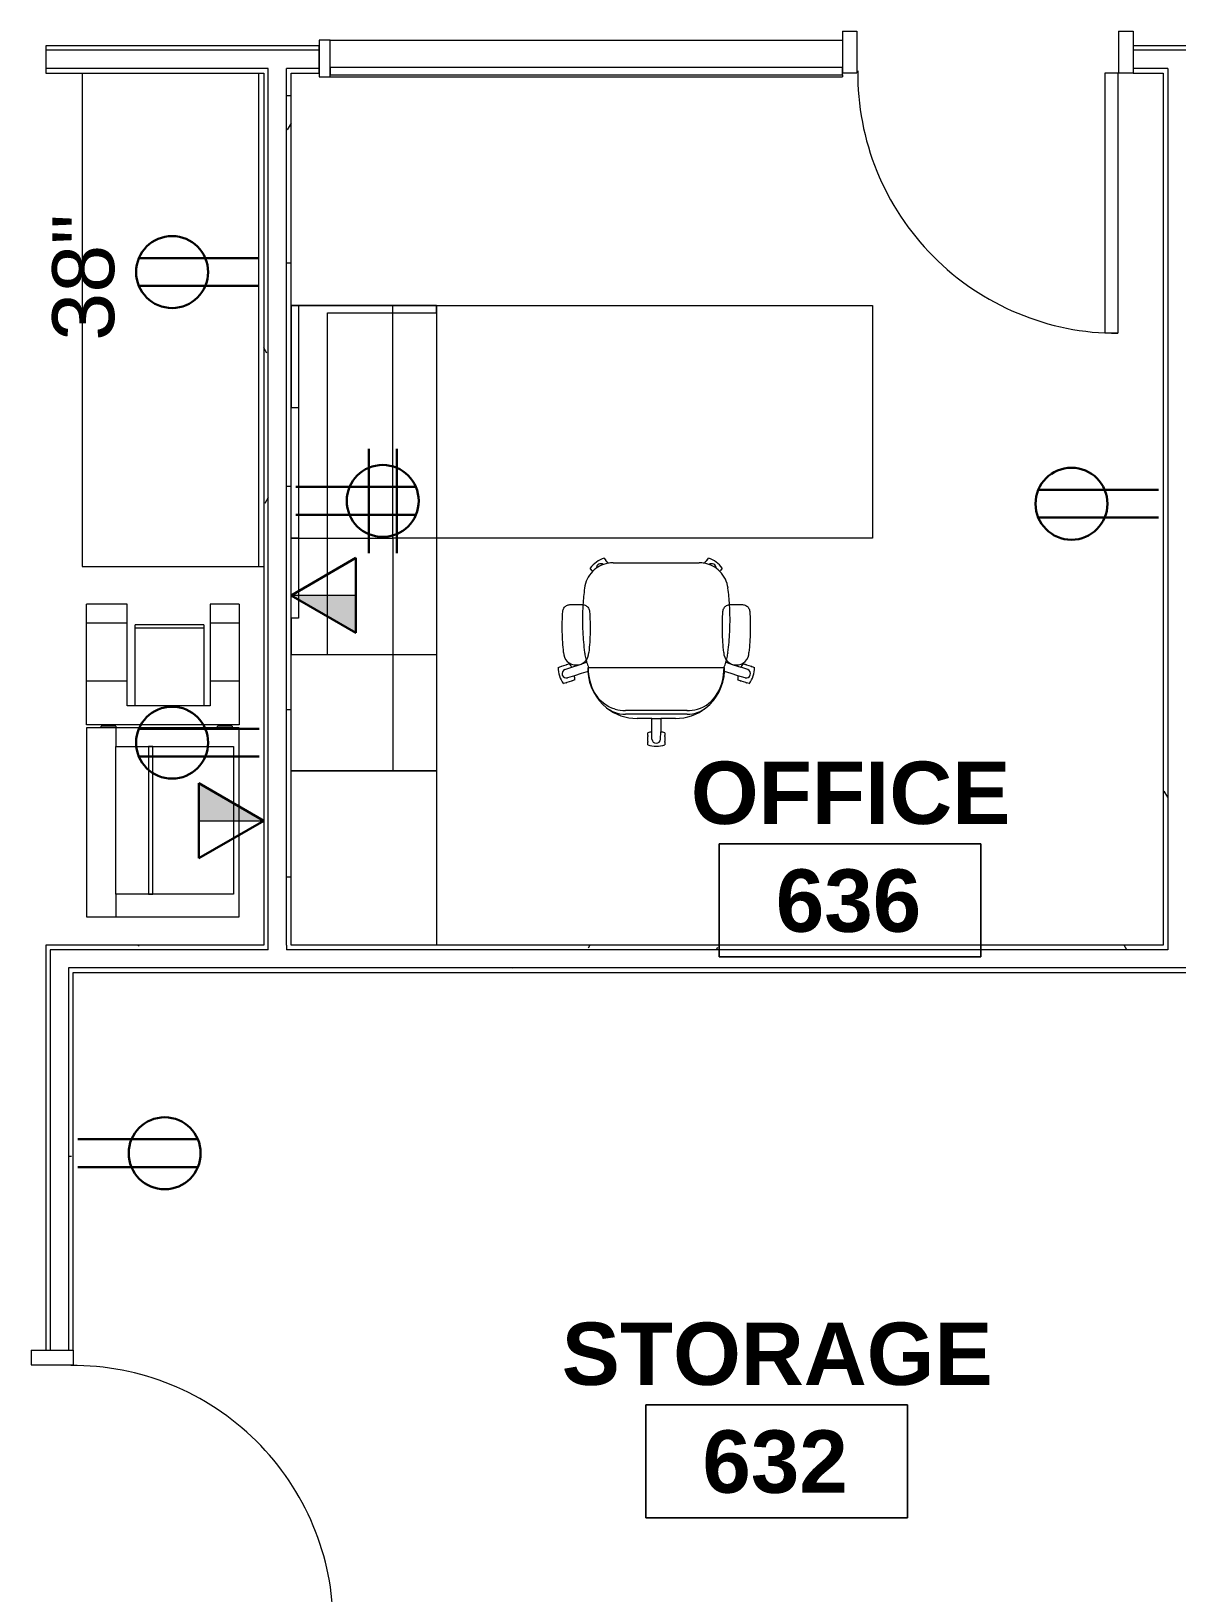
# Model space of a CAD drawing. Header units: inches. Extents: x -1180 to 2011, y -268 to 2143.
# Drawn here: x -587.9 to -430.3, y 1598.8 to 1813.7 of the extents above; entities that cross this region are included whole.
import ezdxf

# ---------------------------------------------------------------- set-up
doc = ezdxf.new("R2010")
doc.units = ezdxf.units.IN
doc.header["$MEASUREMENT"] = 0
for name, color, linetype, lineweight in [('A-ANNO-NOTE', 131, 'Continuous', 13), ('A-AREA-IDEN', 2, 'Continuous', 9), ('A-DOOR', 31, 'Continuous', 13), ('A-DOOR-FRAM', 31, 'Continuous', 20), ('A-GLAZ-CURT', 52, 'Continuous', 9), ('A-GLAZ-CWMG', 51, 'Continuous', 13), ('A-WALL', 113, 'Continuous', 13), ('A-WALL-PATT', 111, 'Continuous', 13), ('I-FURN', 30, 'Continuous', 9), ('I-WALL', 2, 'Continuous', 13), ('Q-CASE', 31, 'Continuous', 13), ('Q-SPCQ', 91, 'Continuous', 9)]:
    doc.layers.add(name, color=color, linetype=linetype, lineweight=lineweight)
doc.styles.add('Swis721 Lt BT', font='swissl.ttf', dxfattribs={"height": 8.514638})
doc.styles.add('Swis721 Lt BT_B', font='', dxfattribs={"height": 8.583975})
doc.styles.get('Swis721 Lt BT_B').set_extended_font_data('Swis721 Lt BT', bold=True)
pattern_1 = [(0, (0, 0), (30.72, 7.68), [1.267, -21.773, 1.267, -21.773, -122.88]), (0, (0, 0), (30.72, 7.68), [-46.08, 1.267, -44.813, 1.267, -21.773, -53.76]), (0, (0, 0), (30.72, 7.68), [-115.2, 1.267, -14.093, 1.267, -37.133]), (120, (11.52, 3.84), (-22.011075, 22.7643), [1.267, -21.773, 1.267, -21.773, -122.88]), (120, (11.52, 3.84), (-22.011075, 22.7643), [-46.08, 1.267, -44.813, 1.267, -21.773, -53.76]), (120, (11.52, 3.84), (-22.011075, 22.7643), [-115.2, 1.267, -14.093, 1.267, -37.133]), (240, (15.36, 19.2), (-8.708925, -30.4443), [1.267, -21.773, 1.267, -21.773, -122.88]), (240, (15.36, 19.2), (-8.708925, -30.4443), [-46.08, 1.267, -44.813, 1.267, -21.773, -53.76]), (240, (15.36, 19.2), (-8.708925, -30.4443), [-115.2, 1.267, -14.093, 1.267, -37.133])]

# ---------------------------------------------------------------- blocks, each defined once
blk = doc.blocks.new('Single Flush - OTJ_SOLIDFLUSH_ALUM-5011040-6TH FLOOR POWER _ SIGNAL')
at = {"layer": 'A-DOOR', "lineweight": 20}
for p, q in [((16.15625, -1.875), (17.90625, -1.875)), ((16.15625, -37.6875), (16.15625, -1.875)), ((17.90625, -1.875), (17.90625, -37.6875)), ((17.90625, -37.6875), (16.15625, -37.6875))]:
    blk.add_line(p, q, dxfattribs=at)
at = {"layer": 'A-DOOR', "lineweight": 9}
blk.add_arc((17.90625, -1.875), 35.8125, 179.5, 270, dxfattribs=at)
at = {"layer": 'A-DOOR-FRAM'}
for p, q in [((-20, 3.875), (-20, -1.875)), ((-20, 3.875), (-18, 3.875)), ((-18, 3.875), (-18, -1.875)), ((18.000004, 3.875), (18.000004, -1.875)), ((18.000004, 3.875), (20.000004, 3.875)), ((20.000004, 3.875), (20.000004, -1.875)), ((-20, -1.875), (-18, -1.875)), ((18.000004, -1.875), (20.000004, -1.875))]:
    blk.add_line(p, q, dxfattribs=at)
blk = doc.blocks.new('A-Copier-Floor - A-Copier-Floor-4036613-6TH FLOOR POWER _ SIGNAL')
at = {"layer": 'Q-SPCQ'}
for p, q in [((-30.09, 11.47), (-27.49, 11.47)), ((-30.09, 11.47), (-30.09, 7.47)), ((-27.49, 11.47), (-19.49, 11.47)), ((-27.49, 11.47), (-27.49, 7.47)), ((-19.49, 11.47), (-13.49, 11.47)), ((-19.49, 11.47), (-19.49, 7.47)), ((-13.49, 11.47), (-13.49, -9.53)), ((12.91, 11.47), (-13.09, 11.47)), ((-13.09, 11.47), (-13.09, -5.51)), ((12.91, -5.51), (12.91, 11.47)), ((-13.29, 10.49), (-13.29, 8.47)), ((-13.29, 10.49), (-13.1, 10.49)), ((-10.52, -5.51), (-10.52, 10.67)), ((-10.52, 10.67), (9.82, 10.67)), ((9.82, 10.67), (9.82, -5.51)), ((-30.09, 7.47), (-27.49, 7.47)), ((-27.49, 7.47), (-19.49, 7.47)), ((-27.26, 6.6), (-26.84, 6.6)), ((-27.26, 6.6), (-27.26, -2.84)), ((-26.84, 6.6), (-16.13, 6.6)), ((-26.84, -2.84), (-26.84, 6.6)), ((-19.49, 7.47), (-16.13, 7.47)), ((-16.13, 7.47), (-16.13, -3.97)), ((-13.1, 8.47), (-13.29, 8.47)), ((9.82, -0.4), (-10.52, -0.4)), ((-10.52, -0.4), (-10.52, -1.03)), ((-10.52, -1.03), (9.82, -1.03)), ((9.82, -1.03), (9.82, -0.4)), ((-27.49, -3.97), (-30.09, -3.97)), ((-30.09, -3.97), (-30.09, -9.53)), ((-19.49, -3.97), (-27.49, -3.97)), ((-27.49, -3.97), (-27.49, -9.53)), ((-26.84, -2.84), (-27.26, -2.84)), ((-16.13, -2.84), (-26.84, -2.84)), ((-16.13, -3.97), (-19.49, -3.97)), ((-19.49, -3.97), (-19.49, -9.53)), ((-13.29, -5.51), (-13.29, -7.53)), ((-13.29, -5.51), (-13.1, -5.51)), ((-13.09, -5.51), (-10.52, -5.51)), ((-13.09, -5.51), (-13.09, -9.53)), ((9.82, -5.51), (-10.52, -5.51)), ((9.82, -5.51), (12.91, -5.51)), ((12.91, -9.53), (12.91, -5.51)), ((-13.1, -7.53), (-13.29, -7.53)), ((-27.49, -9.53), (-30.09, -9.53)), ((-19.49, -9.53), (-27.49, -9.53)), ((-13.49, -9.53), (-19.49, -9.53)), ((-13.09, -9.53), (12.91, -9.53))]:
    blk.add_line(p, q, dxfattribs=at)
blk = doc.blocks.new('Single Flush - OTJ_SOLIDFLUSH_ALUM-5015488-6TH FLOOR POWER _ SIGNAL')
at = {"layer": 'A-DOOR', "lineweight": 20}
for p, q in [((16.15625, 37.6875), (16.15625, 1.875)), ((17.90625, 37.6875), (16.15625, 37.6875)), ((17.90625, 1.875), (17.90625, 37.6875)), ((16.15625, 1.875), (17.90625, 1.875))]:
    blk.add_line(p, q, dxfattribs=at)
at = {"layer": 'A-DOOR', "lineweight": 9}
blk.add_arc((17.90625, 1.875), 35.8125, 90, 180.5, dxfattribs=at)
at = {"layer": 'A-DOOR-FRAM'}
for p, q in [((-20, -3.875), (-20, 1.875)), ((-20, 1.875), (-18, 1.875)), ((-18, -3.875), (-18, 1.875)), ((18.000004, -3.875), (18.000004, 1.875)), ((18.000004, 1.875), (20.000004, 1.875)), ((20.000004, -3.875), (20.000004, 1.875)), ((-20, -3.875), (-18, -3.875)), ((18.000004, -3.875), (20.000004, -3.875))]:
    blk.add_line(p, q, dxfattribs=at)
blk = doc.blocks.new('C-Counter Top - ADJ HEIGHT-5765755-6TH FLOOR POWER _ SIGNAL')
at = {"layer": 'Q-CASE', "lineweight": 9}
for p, q in [((20.61, -0.75), (20.61, 0)), ((-47.26, -0.75), (20.61, -0.75)), ((20.61, -25), (20.61, -0.75)), ((-47.26, -25), (20.61, -25))]:
    blk.add_line(p, q, dxfattribs=at)
blk = doc.blocks.new('Table-Teknion-Credenza_Top_for_Freestanding_Storage - CJCT20064-V28-6TH FLOOR POWER _ SIGNAL')
at = {"layer": 'I-FURN'}
for p, q in [((-32, 10), (32, 10)), ((-32, -9), (-32, 10)), ((32, 10), (32, 4)), ((32, 4), (32, -10)), ((-32, -10), (-32, -9)), ((32, -10), (-32, -10))]:
    blk.add_line(p, q, dxfattribs=at)
blk = doc.blocks.new('Storage-Teknion-Wall_Panel_Open_Shelves - CJWO3HF1432-V29-6TH FLOOR POWER _ SIGNAL')
at = {"layer": 'I-FURN'}
for p, q in [((-16, 13), (16, 13)), ((-16, -1), (-16, 13)), ((16, 13), (16, -1)), ((16, -1), (-16, -1))]:
    blk.add_line(p, q, dxfattribs=at)
blk = doc.blocks.new('Storage-Teknion-Wall_Panel_Under_Wall_Mount_Storage_Tackable - CJWUT2HF32-V30-6TH FLOOR POWER _ SIGNAL')
at = {"layer": 'I-FURN'}
for p, q in [((-16, 1), (16, 1)), ((-16, 0), (-16, 1)), ((16, 0), (-16, 0)), ((16, 1), (16, 0))]:
    blk.add_line(p, q, dxfattribs=at)
blk = doc.blocks.new('Support-Teknion-Power_Trunk_with_End_Gable - CJPTG292048-V31-6TH FLOOR POWER _ SIGNAL')
at = {"layer": 'I-FURN'}
for p, q in [((-19, 5), (-24, 5)), ((-24, 5), (-24, 0)), ((-19, 4), (-19, 5)), ((24, 5), (10, 5)), ((10, 5), (10, 4)), ((24, 4), (24, 5)), ((10, 4), (-19, 4)), ((24, -9), (24, 4)), ((-24, 0), (-8, 0)), ((-8, 0), (23, 0)), ((23, 0), (23, -9)), ((23, -9), (23, -15)), ((24, -15), (24, -9)), ((23, -15), (24, -15))]:
    blk.add_line(p, q, dxfattribs=at)
blk = doc.blocks.new('Table-Teknion-Run_Off_Fixed_Journal_Leg - CJRF3266-5502741-6TH FLOOR POWER _ SIGNAL')
at = {"layer": 'I-FURN'}
for p, q in [((-33, 16), (33, 16)), ((-33, -16), (-33, 16)), ((33, 16), (33, -16)), ((33, -16), (-33, -16))]:
    blk.add_line(p, q, dxfattribs=at)
blk = doc.blocks.new('Storage-Teknion-Tower_Pedestal_Coat_and_Open_Shelves - CJTPF692024-5502742-6TH FLOOR POWER _ SIGNAL')
at = {"layer": 'I-FURN'}
for p, q in [((-12, 0), (12, 0)), ((-12, -20), (-12, 0)), ((12, 0), (12, -20)), ((12, -20), (-12, -20))]:
    blk.add_line(p, q, dxfattribs=at)
blk = doc.blocks.new('Chair-Teknion-Projek - No Headrest_  Fixed T-Arms-V39-6TH FLOOR POWER _ SIGNAL')
at = {"layer": 'I-FURN'}
for p, q in [((-7.17, 11.87), (-6.95, 11.57)), ((-6.88, 11.48), (-6.65, 11.17)), ((-5.91, 11.24), (5.91, 11.24)), ((6.65, 11.17), (6.88, 11.48)), ((6.95, 11.57), (7.17, 11.87)), ((-8.86, 10.18), (-9.08, 10.49)), ((-8.76, 10.04), (-8.79, 10.09)), ((8.79, 10.09), (8.76, 10.04)), ((9.08, 10.49), (8.86, 10.18)), ((-11.87, 5.48), (-11.02, 5.48)), ((-11.02, 5.48), (-10.17, 5.48)), ((10.17, 5.48), (11.02, 5.48)), ((11.02, 5.48), (11.87, 5.48)), ((-13.51, -3.15), (-13.15, -3.03)), ((-13.04, -2.99), (-12.4, -2.79)), ((-12.59, -3.46), (-11.62, -3.13)), ((-12.29, -2.75), (-11.93, -2.64)), ((-9.39, -3.16), (9.39, -3.16)), ((12.59, -3.46), (11.62, -3.13)), ((11.93, -2.64), (12.29, -2.75)), ((12.4, -2.79), (13.04, -2.99)), ((13.15, -3.03), (13.51, -3.15)), ((-12.42, -5.28), (-12.78, -5.39)), ((-11.67, -5.03), (-12.31, -5.24)), ((-11.24, -4.3), (-12.21, -4.6)), ((-11.2, -4.88), (-11.56, -5)), ((11.56, -5), (11.2, -4.88)), ((12.22, -4.6), (11.24, -4.3)), ((12.31, -5.24), (11.67, -5.03)), ((12.78, -5.39), (12.42, -5.28)), ((4.23, -9.07), (-4.23, -9.07)), ((4.23, -9.61), (-4.23, -9.61)), ((-0.63, -10.17), (-2.65, -10.17)), ((-0.61, -12.02), (-0.63, -10.17)), ((-0.63, -10.17), (0.64, -10.17)), ((0.64, -10.17), (0.61, -12.02)), ((2.65, -10.17), (0.64, -10.17)), ((-1.18, -12.54), (-1.18, -12.17)), ((-1.18, -13.33), (-1.18, -12.66)), ((-0.6, -13.04), (-0.61, -12.02)), ((0.6, -13.04), (0.61, -12.02)), ((1.18, -12.17), (1.18, -12.54)), ((1.18, -12.66), (1.18, -13.33)), ((-1.18, -13.82), (-1.18, -13.45)), ((1.18, -13.45), (1.18, -13.82))]:
    blk.add_line(p, q, dxfattribs=at)
at = {"layer": 'I-FURN', "flags": 128}
for points in [[(-11.62, -3.13), (-10.6, -2.79), (-9.58, -2.44)], [(-9.39, -3.72), (-10.32, -4.01), (-11.24, -4.3)], [(11.24, -4.3), (10.32, -4.01), (9.39, -3.72)], [(9.58, -2.44), (10.6, -2.79), (11.62, -3.13)]]:
    blk.add_lwpolyline(points, dxfattribs=at)
at = {"layer": 'I-FURN'}
for centre, radius, start, end in [((-6.1, 8.39), 3.64, 107.0766, 144.9234), ((-5.91, 7.24), 4, 100.7159, 135.4062), ((-7.64, 10.51), 0.6, 53.6044, 182.0177), ((-7, 11.54), 0.062, 320.5051, 36), ((-6.93, 11.44), 0.062, 36, 111.4949), ((-5.91, 7.24), 4, 90, 100.7159), ((5.91, 7.24), 4, 79.2841, 90), ((5.91, 7.24), 4, 44.5938, 79.2841), ((6.93, 11.44), 0.062, 68.5051, 144), ((7, 11.54), 0.062, 144, 219.4949), ((6.1, 8.39), 3.64, 35.0766, 72.9234), ((7.64, 10.51), 0.6, 357.9823, 126.3956), ((-5.91, 7.24), 4, 135.4062, 172.7165), ((-8.81, 10.22), 0.062, 216, 291.4949), ((-8.74, 10.12), 0.062, 140.5051, 216), ((5.91, 7.24), 4, 7.2835, 44.5938), ((8.81, 10.22), 0.062, 248.5051, 324), ((8.74, 10.12), 0.062, 324, 39.4949), ((24.63, 3.33), 34.78, 172.7165, 176.4781), ((-24.63, 3.33), 34.78, 3.5219, 7.2835), ((24.63, 3.33), 34.78, 176.4781, 182.5921), ((-24.63, 3.33), 34.78, 357.4079, 3.5219), ((24.25, 3.32), 34.4, 182.6596, 187.3663), ((-24.25, 3.32), 34.4, 352.6337, 357.3404), ((-11.07, -1.13), 1.68, 178.9486, 271.7629), ((-10.97, -1.13), 1.68, 268.2371, 1.0513), ((-1.73, -0.04), 8.21, 187.3674, 192.178), ((-1.73, -0.04), 8.21, 192.178, 194.9992), ((10.97, -1.13), 1.68, 178.9487, 271.7629), ((1.73, -0.04), 8.21, 345.0008, 347.822), ((1.73, -0.04), 8.21, 347.822, 352.6326), ((11.07, -1.13), 1.68, 268.2371, 1.0514), ((-9.87, -3.21), 3.64, 179.0766, 216.9234), ((-13.13, -3.09), 0.062, 32.5051, 108), ((-13.02, -3.05), 0.062, 108, 183.4949), ((-12.36, -4.01), 0.6, 112.6052, 284.2997), ((-12.38, -2.85), 0.062, 32.5051, 108), ((-12.27, -2.81), 0.062, 108, 183.4949), ((-14.86, -4.83), 3.65, 27.6577, 36.875), ((-1.73, -0.04), 8.21, 194.9992, 196.9886), ((-5.24, -1.24), 4.5, 195.45, 205.2697), ((-3.3, -3.44), 6.1, 177.3817, 182.6183), ((-2.64, -3.42), 6.76, 182.5778, 231.7498), ((2.64, -3.42), 6.76, 308.2502, 357.4222), ((5.25, -1.25), 4.49, 334.7208, 344.5595), ((2.64, -3.42), 6.76, 357.298, 2.149), ((1.73, -0.04), 8.21, 343.0114, 345.0008), ((14.86, -4.83), 3.65, 143.125, 152.3423), ((12.36, -4.01), 0.6, 256.6052, 67.3948), ((12.27, -2.81), 0.062, 356.5051, 72), ((12.38, -2.85), 0.062, 72, 147.4949), ((9.87, -3.21), 3.64, 323.0766, 0.9234), ((13.02, -3.05), 0.062, 356.5051, 72), ((13.13, -3.09), 0.062, 72, 147.4949), ((-12.44, -5.22), 0.062, 288, 3.4949), ((-12.33, -5.18), 0.062, 212.5051, 288), ((-11.69, -4.98), 0.062, 288, 3.4949), ((-11.58, -4.94), 0.062, 212.5051, 288), ((-14.86, -4.83), 3.65, 359.125, 8.3423), ((14.86, -4.83), 3.65, 171.6577, 180.875), ((11.58, -4.94), 0.062, 252, 327.4949), ((11.69, -4.98), 0.062, 176.5051, 252), ((12.33, -5.18), 0.062, 252, 327.4949), ((12.44, -5.22), 0.062, 176.5051, 252), ((-2.65, -3.42), 6.75, 231.7498, 270), ((-4.23, -5.34), 4.26, 232.4396, 249.1668), ((-4.23, -5.34), 4.26, 249.1668, 270), ((-4.46, -4.82), 4.25, 253.6072, 273.1858), ((2.65, -3.42), 6.75, 270, 308.2502), ((4.46, -4.82), 4.25, 266.8142, 286.3928), ((4.23, -5.34), 4.26, 270, 290.8332), ((4.23, -5.34), 4.26, 290.8332, 307.5604), ((0, -15.62), 3.65, 99.6577, 108.875), ((-1.12, -12.54), 0.062, 180, 255.4949), ((-1.12, -12.66), 0.062, 104.5051, 180), ((0, -15.62), 3.65, 71.125, 80.3423), ((1.12, -12.54), 0.062, 284.5051, 0), ((1.12, -12.66), 0.062, 360, 75.4949), ((-1.12, -13.33), 0.062, 180, 255.4949), ((-1.12, -13.45), 0.062, 104.5051, 180), ((0, -10.37), 3.64, 251.0766, 288.9234), ((0, -12.99), 0.6, 184.6052, 355.3948), ((1.12, -13.33), 0.062, 284.5051, 360), ((1.12, -13.45), 0.062, 360, 75.4949)]:
    blk.add_arc(centre, radius, start, end, dxfattribs=at)
for points in [[(-12.75, -1.09), (-12.85, -0.16), (-12.97, 1.72), (-12.93, 3.6), (-12.86, 4.54)], [(-12.86, 4.54), (-12.85, 4.63), (-12.82, 4.79), (-12.71, 5.02), (-12.55, 5.21), (-12.35, 5.36), (-12.12, 5.46), (-11.95, 5.48), (-11.87, 5.48)], [(-10.17, 5.48), (-10.08, 5.48), (-9.92, 5.46), (-9.68, 5.36), (-9.48, 5.21), (-9.32, 5.02), (-9.21, 4.79), (-9.18, 4.63), (-9.18, 4.54)], [(-9.18, 4.54), (-9.11, 3.6), (-9.06, 1.72), (-9.18, -0.16), (-9.29, -1.09)], [(9.29, -1.09), (9.18, -0.16), (9.06, 1.72), (9.11, 3.6), (9.18, 4.54)], [(9.18, 4.54), (9.18, 4.63), (9.21, 4.79), (9.32, 5.02), (9.48, 5.21), (9.68, 5.36), (9.92, 5.46), (10.08, 5.48), (10.17, 5.48)], [(11.87, 5.48), (11.95, 5.48), (12.12, 5.46), (12.35, 5.36), (12.55, 5.21), (12.71, 5.02), (12.82, 4.79), (12.85, 4.63), (12.86, 4.54)], [(12.86, 4.54), (12.93, 3.6), (12.97, 1.72), (12.85, -0.16), (12.75, -1.09)], [(-5.66, -8.9), (-8.07, -8.21), (-9.33, -5.79), (-9.33, -3.16)], [(5.66, -8.9), (8.07, -8.21), (9.33, -5.79), (9.33, -3.16)]]:
    blk.add_open_spline(points, degree=3, dxfattribs=at)
blk = doc.blocks.new('Storage-Teknion-Pedestal_Unfinished_Top_2_High - CJPCSB2016-V33-6TH FLOOR POWER _ SIGNAL')
at = {"layer": 'I-FURN'}
for p, q in [((-8, 0), (8, 0)), ((-8, -6), (-8, 0)), ((8, 0), (8, -6)), ((-8, -20), (-8, -6)), ((8, -6), (8, -20)), ((8, -20), (-8, -20))]:
    blk.add_line(p, q, dxfattribs=at)
blk = doc.blocks.new('System Panel - Glazed-5820595-6TH FLOOR POWER _ SIGNAL')
at = {"layer": 'A-GLAZ-CURT', "lineweight": 13}
for p, q in [((35.25, 1.75), (-35.25, 1.75)), ((-35.25, 1.75), (-35.25, 0.75)), ((-35.25, 0.75), (35.25, 0.75)), ((35.25, 0.75), (35.25, 1.75))]:
    blk.add_line(p, q, dxfattribs=at)
blk = doc.blocks.new('Rectangular Mullion - 1_5_ x 2_5_ rectangular-5821026-6TH FLOOR POWER _ SIGNAL')
at = {"layer": 'A-GLAZ-CWMG', "lineweight": 20}
for p, q in [((-1.5, 3), (0, 3)), ((-1.5, -2), (-1.5, 3)), ((0, 3), (0, -2)), ((0, -2), (-1.5, -2))]:
    blk.add_line(p, q, dxfattribs=at)
blk = doc.blocks.new('Rectangular Mullion - 1_5_ x 2_5_ rectangular-5827913-6TH FLOOR POWER _ SIGNAL')
at = {"layer": 'A-GLAZ-CWMG', "lineweight": 9}
for p, q in [((-656.8, 1564.45), (-653.05, 1564.45)), ((-656.8, 1493.95), (-656.8, 1564.45)), ((-652.05, 1564.45), (-651.8, 1564.45)), ((-651.8, 1493.95), (-651.8, 1564.45))]:
    blk.add_line(p, q, dxfattribs=at)
blk = doc.blocks.new('Room Tag - Room Name and Number-3379422-6TH FLOOR POWER _ SIGNAL')
at = {"layer": 'A-AREA-IDEN'}
for p, q in [((-0.1881, -0.1636), (-0.1881, -0.0018)), ((-0.1881, -0.0018), (0.1869, -0.0018)), ((0.1869, -0.0018), (-0.1881, -0.0018)), ((-0.1881, -0.0018), (-0.1881, -0.1636)), ((0.1869, -0.0018), (0.1869, -0.1636)), ((0.1869, -0.1636), (0.1869, -0.0018)), ((0.1869, -0.1636), (-0.1881, -0.1636)), ((-0.1881, -0.1636), (0.1869, -0.1636))]:
    blk.add_line(p, q, dxfattribs=at)

msp = doc.modelspace()

# ---------------------------------------------------------------- hatches: boundary and pattern name
at = {"layer": 'A-ANNO-NOTE', "lineweight": 9}
for points in [[(-543.24, 1730.88), (-543.24, 1736.04), (-552.17, 1736.04), (-548.28, 1733.79)], [(-555.92, 1705.04), (-564.86, 1710.19), (-564.86, 1705.04), (-559.32, 1705.04)]]:
    msp.add_hatch(color=256, dxfattribs=at).paths.add_polyline_path(points, flags=0)
at = {"layer": 'A-WALL-PATT', "lineweight": 9}
h = msp.add_hatch(dxfattribs=at)
h.set_pattern_fill('FP_1', color=256, style=0, pattern_type=2)
h.set_pattern_definition(pattern_1)
h.paths.add_polyline_path([(-181.98, 1811.04), (-181.98, 1811.66), (-193.73, 1811.66), (-193.73, 1811.04), (-185.98, 1811.04)], flags=0)
h.paths.add_polyline_path([(-72.46, 1811.04), (-44.85, 1811.04), (-44.86, 1811.66), (-81.98, 1811.66), (-81.98, 1811.04), (-77.98, 1811.04)], flags=0)
h.paths.add_polyline_path([(-312.42, 1811.04), (-233.73, 1811.04), (-233.73, 1811.66), (-312.42, 1811.66)], flags=0)
h.paths.add_polyline_path([(-429.05, 1811.04), (-424.42, 1811.04), (-424.42, 1811.66), (-436.3, 1811.66), (-436.3, 1811.04), (-431.55, 1811.04)], flags=0)
h.paths.add_polyline_path([(-555.92, 1811.04), (-548.3, 1811.04), (-548.3, 1811.66), (-585.92, 1811.66), (-585.92, 1811.04), (-580.92, 1811.04)], flags=0)
h = msp.add_hatch(dxfattribs=at)
h.set_pattern_fill('FP_1', color=256, style=0, pattern_type=2)
h.set_pattern_definition(pattern_1)
h.paths.add_polyline_path([(-81.98, 1807.91), (-47.98, 1807.91), (-47.98, 1808.54), (-81.98, 1808.54)], flags=0)
h.paths.add_polyline_path([(-189.1, 1807.91), (-189.1, 1808.54), (-193.73, 1808.54), (-193.73, 1807.91), (-189.73, 1807.91)], flags=0)
h.paths.add_polyline_path([(-186.6, 1807.91), (-181.98, 1807.91), (-181.98, 1808.54), (-186.6, 1808.54)], flags=0)
h.paths.add_polyline_path([(-233.73, 1807.91), (-233.73, 1808.54), (-305.3, 1808.54), (-305.3, 1807.91), (-267.2, 1807.91)], flags=0)
h.paths.add_polyline_path([(-308.42, 1807.91), (-307.8, 1807.91), (-307.8, 1808.54), (-312.42, 1808.54), (-312.42, 1807.91)], flags=0)
h.paths.add_polyline_path([(-428.42, 1807.91), (-424.42, 1807.91), (-424.42, 1808.54), (-429.05, 1808.54), (-429.05, 1807.91)], flags=0)
h.paths.add_polyline_path([(-432.17, 1807.91), (-431.55, 1807.91), (-431.55, 1808.54), (-436.3, 1808.54), (-436.3, 1807.91)], flags=0)
h.paths.add_polyline_path([(-585.92, 1807.91), (-555.3, 1807.91), (-555.3, 1808.54), (-585.92, 1808.54)], flags=0)
h.paths.add_polyline_path([(-552.17, 1807.91), (-548.3, 1807.91), (-548.3, 1808.54), (-552.8, 1808.54), (-552.8, 1807.91)], flags=0)
h = msp.add_hatch(dxfattribs=at)
h.set_pattern_fill('FP_1', color=256, style=0, pattern_type=2)
h.set_pattern_definition(pattern_1)
h.paths.add_polyline_path([(-555.3, 1687.91), (-555.3, 1807.91), (-555.92, 1807.91), (-555.92, 1687.91)], flags=0)
h = msp.add_hatch(dxfattribs=at)
h.set_pattern_fill('FP_1', color=256, style=0, pattern_type=2)
h.set_pattern_definition(pattern_1)
h.paths.add_polyline_path([(-552.17, 1687.91), (-552.17, 1807.91), (-552.8, 1807.91), (-552.8, 1687.91)], flags=0)
h = msp.add_hatch(dxfattribs=at)
h.set_pattern_fill('FP_1', color=256, style=0, pattern_type=2)
h.set_pattern_definition(pattern_1)
h.paths.add_polyline_path([(-432.17, 1687.91), (-431.55, 1687.91), (-431.55, 1807.91), (-432.17, 1807.91), (-432.17, 1697.55)], flags=0)
h = msp.add_hatch(dxfattribs=at)
h.set_pattern_fill('FP_1', color=256, style=0, pattern_type=2)
h.set_pattern_definition(pattern_1)
h.paths.add_polyline_path([(-303.92, 1687.29), (-276.05, 1687.29), (-276.05, 1687.91), (-305.3, 1687.91), (-305.3, 1687.29), (-304.67, 1687.29)], flags=0)
h.paths.add_polyline_path([(-560.1, 1687.29), (-555.3, 1687.29), (-555.3, 1687.91), (-585.3, 1687.91), (-585.3, 1687.29), (-576.28, 1687.29)], flags=0)
h.paths.add_polyline_path([(-526.86, 1687.29), (-431.55, 1687.29), (-431.55, 1687.91), (-552.8, 1687.91), (-552.8, 1687.29), (-532.17, 1687.29)], flags=0)
h.paths.add_polyline_path([(-308.42, 1687.29), (-307.8, 1687.29), (-307.8, 1687.91), (-429.05, 1687.91), (-429.05, 1687.29), (-328.42, 1687.29)], flags=0)
h = msp.add_hatch(dxfattribs=at)
h.set_pattern_fill('FP_1', color=256, style=0, pattern_type=2)
h.set_pattern_definition(pattern_1)
h.paths.add_polyline_path([(-582.17, 1588.18), (-582.17, 1592.18), (-582.8, 1592.18), (-582.8, 1588.18)], flags=0)
h.paths.add_polyline_path([(-582.17, 1632.18), (-582.17, 1684.79), (-582.8, 1684.79), (-582.8, 1632.18)], flags=0)
h = msp.add_hatch(dxfattribs=at)
h.set_pattern_fill('FP_1', color=256, style=0, pattern_type=2)
h.set_pattern_definition(pattern_1)
h.paths.add_polyline_path([(-384.84, 1684.16), (-384.84, 1684.79), (-582.17, 1684.79), (-582.17, 1684.16), (-385.46, 1684.16)], flags=0)
h.paths.add_polyline_path([(-279.67, 1684.16), (-276.05, 1684.16), (-276.05, 1684.79), (-382.34, 1684.79), (-382.34, 1684.16), (-304.67, 1684.16)], flags=0)

# ---------------------------------------------------------------- linework, layer by layer
at = {"layer": 'A-ANNO-NOTE', "lineweight": 30}
for p, q in [((-556.58, 1782.44), (-573.1, 1782.44)), ((-556.58, 1778.61), (-573.1, 1778.61)), ((-541.47, 1756.22), (-541.47, 1741.87)), ((-537.64, 1756.22), (-537.64, 1741.87)), ((-551.52, 1750.96), (-534.99, 1750.96)), ((-432.83, 1750.57), (-449.35, 1750.57)), ((-551.52, 1747.13), (-534.99, 1747.13)), ((-432.83, 1746.74), (-449.35, 1746.74)), ((-552.17, 1736.04), (-543.24, 1741.19)), ((-543.24, 1741.19), (-543.24, 1730.88)), ((-552.17, 1736.04), (-543.24, 1730.88)), ((-556.58, 1717.69), (-573.1, 1717.69)), ((-556.58, 1713.86), (-573.1, 1713.86)), ((-555.92, 1705.04), (-564.86, 1710.19)), ((-564.86, 1699.88), (-564.86, 1710.19)), ((-555.92, 1705.04), (-564.86, 1699.88)), ((-581.52, 1661.21), (-564.99, 1661.21)), ((-581.52, 1657.38), (-564.99, 1657.38))]:
    msp.add_line(p, q, dxfattribs=at)
at = {"layer": 'A-ANNO-NOTE', "lineweight": 9}
for p, q in [((-552.17, 1736.04), (-543.24, 1730.88)), ((-543.24, 1736.04), (-552.17, 1736.04)), ((-543.24, 1730.88), (-543.24, 1736.04)), ((-555.92, 1705.04), (-564.86, 1710.19)), ((-564.86, 1710.19), (-564.86, 1705.04)), ((-564.86, 1705.04), (-555.92, 1705.04))]:
    msp.add_line(p, q, dxfattribs=at)
at = {"layer": 'A-ANNO-NOTE', "lineweight": 30}
for centre in [(-568.54, 1780.53), (-539.56, 1749.04), (-444.79, 1748.65), (-568.54, 1715.78), (-569.56, 1659.29)]:
    msp.add_circle(centre, 4.95, dxfattribs=at)
at = {"layer": 'A-WALL'}
for p, q in [((-548.3, 1811.04), (-585.92, 1811.04)), ((-424.42, 1811.04), (-436.3, 1811.04)), ((-555.3, 1808.54), (-585.92, 1808.54)), ((-555.3, 1687.29), (-555.3, 1808.54)), ((-548.3, 1808.54), (-552.8, 1808.54)), ((-552.8, 1687.91), (-552.8, 1808.54)), ((-431.55, 1808.54), (-436.3, 1808.54)), ((-431.55, 1808.54), (-431.55, 1687.29)), ((-555.3, 1687.29), (-585.3, 1687.29)), ((-585.3, 1687.29), (-585.3, 1632.18)), ((-552.8, 1687.91), (-552.8, 1687.29)), ((-431.55, 1687.29), (-552.8, 1687.29)), ((-384.84, 1684.79), (-582.8, 1684.79)), ((-582.8, 1684.79), (-582.8, 1632.18))]:
    msp.add_line(p, q, dxfattribs=at)
at = {"layer": 'I-WALL'}
for p, q in [((-548.3, 1811.66), (-585.92, 1811.66)), ((-585.92, 1811.66), (-585.92, 1807.91)), ((-548.3, 1807.91), (-548.3, 1811.66)), ((-424.42, 1811.66), (-436.3, 1811.66)), ((-436.3, 1811.66), (-436.3, 1807.91)), ((-585.92, 1807.91), (-555.92, 1807.91)), ((-555.92, 1807.91), (-555.92, 1687.91)), ((-552.17, 1807.91), (-548.3, 1807.91)), ((-552.17, 1687.91), (-552.17, 1807.91)), ((-436.3, 1807.91), (-432.17, 1807.91)), ((-432.17, 1807.91), (-432.17, 1687.91)), ((-555.92, 1687.91), (-585.92, 1687.91)), ((-585.92, 1687.91), (-585.92, 1632.18)), ((-432.17, 1687.91), (-552.17, 1687.91)), ((-582.17, 1684.16), (-385.46, 1684.16)), ((-582.17, 1632.18), (-582.17, 1684.16)), ((-585.92, 1632.18), (-582.17, 1632.18))]:
    msp.add_line(p, q, dxfattribs=at)

# ---------------------------------------------------------------- block references
at = {"layer": 'A-AREA-IDEN', "xscale": 95.99999999999994, "yscale": 95.99999999999994, "zscale": 95.99999999999994}
for p in [(-475.19, 1702.04), (-485.29, 1624.86)]:
    msp.add_blockref('Room Tag - Room Name and Number-3379422-6TH FLOOR POWER _ SIGNAL', p, dxfattribs=at)
at = {"layer": 'A-DOOR'}
msp.add_blockref('Single Flush - OTJ_SOLIDFLUSH_ALUM-5011040-6TH FLOOR POWER _ SIGNAL', (-456.3, 1809.79), dxfattribs=at)
at = {"layer": 'A-DOOR', "rotation": 269.9999999999999}
msp.add_blockref('Single Flush - OTJ_SOLIDFLUSH_ALUM-5015488-6TH FLOOR POWER _ SIGNAL', (-584.05, 1612.18), dxfattribs=at)
at = {"layer": 'A-GLAZ-CURT', "rotation": 180}
msp.add_blockref('System Panel - Glazed-5820595-6TH FLOOR POWER _ SIGNAL', (-511.55, 1809.41), dxfattribs=at)
at = {"layer": 'A-GLAZ-CWMG', "lineweight": 9, "extrusion": (0, 0, -1)}
msp.add_blockref('Rectangular Mullion - 1_5_ x 2_5_ rectangular-5821026-6TH FLOOR POWER _ SIGNAL', (548.3, 1809.41), dxfattribs=at)
at = {"layer": 'A-GLAZ-CWMG', "lineweight": 9, "rotation": 269.9999999999998}
msp.add_blockref('Rectangular Mullion - 1_5_ x 2_5_ rectangular-5827913-6TH FLOOR POWER _ SIGNAL', (-2040.75, 1155.61), dxfattribs=at)
at = {"layer": 'I-FURN'}
for name, p, rotation in [('Table-Teknion-Credenza_Top_for_Freestanding_Storage - CJCT20064-V28-6TH FLOOR POWER _ SIGNAL', (-542.17, 1743.91), 270.0000000000002), ('Storage-Teknion-Wall_Panel_Under_Wall_Mount_Storage_Tackable - CJWUT2HF32-V30-6TH FLOOR POWER _ SIGNAL', (-552.17, 1759.91), 270.0000000000002), ('Support-Teknion-Power_Trunk_with_End_Gable - CJPTG292048-V31-6TH FLOOR POWER _ SIGNAL', (-547.17, 1751.91), 90.00000000000026), ('Table-Teknion-Run_Off_Fixed_Journal_Leg - CJRF3266-5502741-6TH FLOOR POWER _ SIGNAL', (-505.17, 1759.91), 180), ('Storage-Teknion-Wall_Panel_Open_Shelves - CJWO3HF1432-V29-6TH FLOOR POWER _ SIGNAL', (-551.17, 1727.91), 270.0000000000002), ('Storage-Teknion-Pedestal_Unfinished_Top_2_High - CJPCSB2016-V33-6TH FLOOR POWER _ SIGNAL', (-532.17, 1719.91), 270.0000000000002), ('Storage-Teknion-Tower_Pedestal_Coat_and_Open_Shelves - CJTPF692024-5502742-6TH FLOOR POWER _ SIGNAL', (-532.17, 1699.91), 270.0000000000002)]:
    msp.add_blockref(name, p, dxfattribs=dict(at, rotation=rotation))
msp.add_blockref('Chair-Teknion-Projek - No Headrest_  Fixed T-Arms-V39-6TH FLOOR POWER _ SIGNAL', (-501.92, 1729.29), dxfattribs=at)
at = {"layer": 'Q-CASE', "lineweight": 9, "rotation": 270.0000000000006}
msp.add_blockref('C-Counter Top - ADJ HEIGHT-5765755-6TH FLOOR POWER _ SIGNAL', (-555.92, 1760.65), dxfattribs=at)
at = {"layer": 'Q-SPCQ', "rotation": 270.0000000000002}
msp.add_blockref('A-Copier-Floor - A-Copier-Floor-4036613-6TH FLOOR POWER _ SIGNAL', (-570.77, 1704.74), dxfattribs=at)

# ---------------------------------------------------------------- texts
at = {"layer": 'A-ANNO-NOTE', "lineweight": 9, "insert": (-585.03, 1779.79), "char_height": 8.515, "width": 18.9, "attachment_point": 2, "rotation": 90, "line_spacing_factor": 1.00667, "style": 'Swis721 Lt BT'}
msp.add_mtext('38"', dxfattribs=at)
at = {"layer": 'A-AREA-IDEN', "char_height": 8.584, "attachment_point": 2, "line_spacing_factor": 0.998538, "style": 'Swis721 Lt BT_B'}
for s, insert, width in [('OFFICE', (-475.18, 1713.18), 49.572), ('636', (-475.47, 1698.35), 23.004), ('STORAGE', (-485.28, 1636), 65.016), ('632', (-485.57, 1621.17), 23.004)]:
    msp.add_mtext(s, dxfattribs=dict(at, insert=insert, width=width))

doc.saveas('drawing.dxf')
